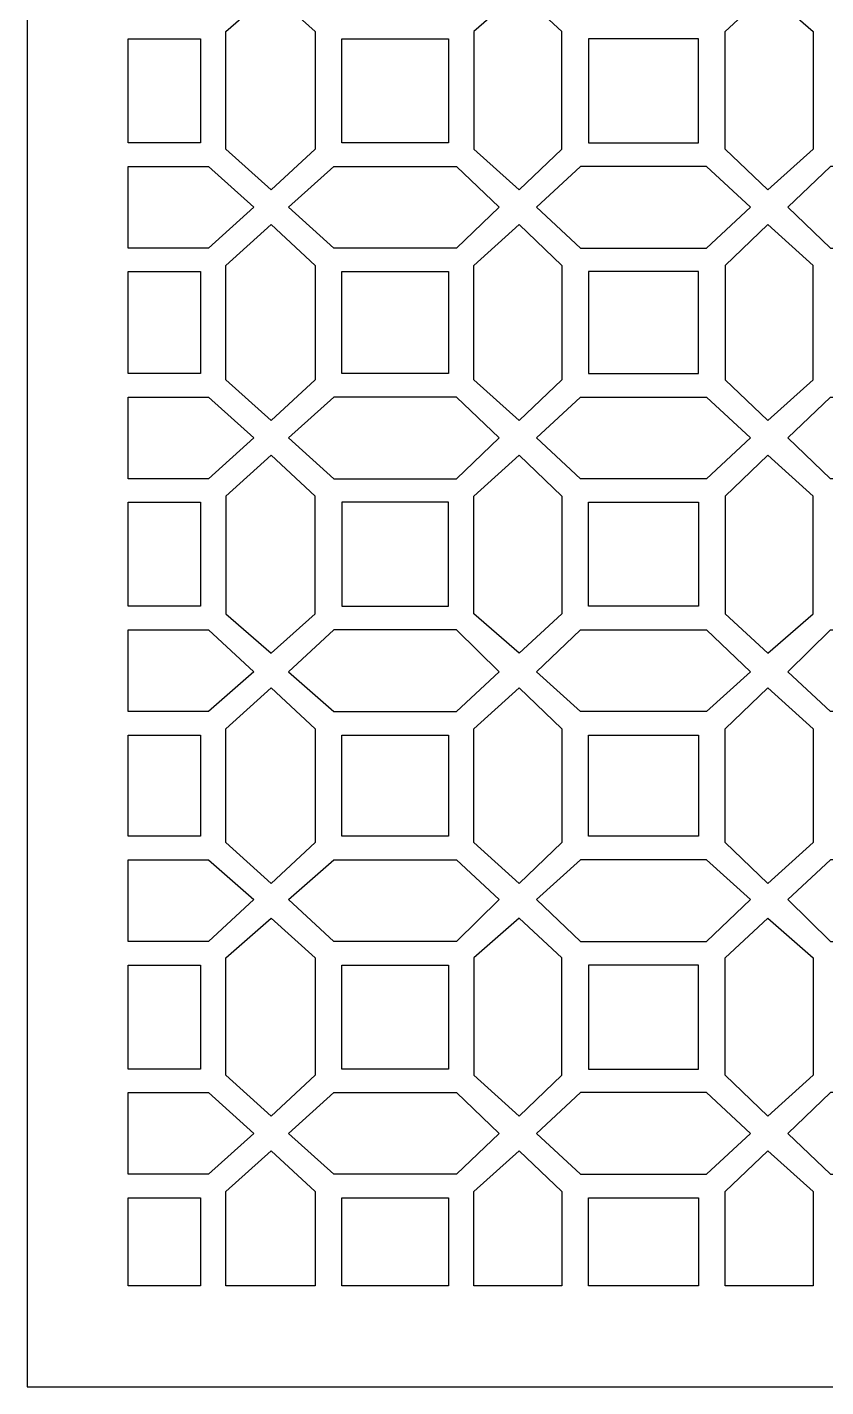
# Model space of a CAD drawing. Header units: centimetres. Extents: x -15.2 to -1.9, y -9.5 to 9.5.
# Drawn here: x -15.181 to -12.348, y -9.5 to -4.678 of the extents above; entities that cross this region are included whole.
import ezdxf

# ---------------------------------------------------------------- set-up
doc = ezdxf.new("R2010")
doc.units = ezdxf.units.CM
doc.header["$MEASUREMENT"] = 0
doc.layers.add('layer 1', color=7, linetype='Continuous')

msp = doc.modelspace()

# ---------------------------------------------------------------- linework, layer by layer
at = {"layer": 'layer 1', "color": 250}
for points, knots in [([(-15.18113, 9.50001), (-15.18113, 9.50001), (-9.08679, 9.50001), (-9.08679, 9.50001), (-9.08679, 9.50001), (-9.08679, 9.50001), (-9.08679, -9.5), (-9.08679, -9.5), (-9.08679, -9.5), (-9.08679, -9.5), (-15.18113, -9.5), (-15.18113, -9.5), (-15.18113, -9.5), (-15.18113, -9.5), (-15.18113, 9.50001), (-15.18113, 9.50001)], [0, 0, 0, 0, 0.2, 0.2, 0.2, 0.2, 0.4, 0.4, 0.4, 0.4, 0.6, 0.6, 0.6, 0.6, 1, 1, 1, 1]), ([(-14.15913, -5.11032), (-14.15913, -5.11032), (-14.15913, -4.69329), (-14.15913, -4.69329), (-14.15913, -4.69329), (-14.15913, -4.69329), (-14.31517, -4.55282), (-14.31517, -4.55282), (-14.31517, -4.55282), (-14.31517, -4.55282), (-14.4759, -4.69329), (-14.4759, -4.69329), (-14.4759, -4.69329), (-14.4759, -4.69329), (-14.4759, -5.11032), (-14.4759, -5.11032), (-14.4759, -5.11032), (-14.4759, -5.11032), (-14.31516, -5.25537), (-14.31516, -5.25537), (-14.31516, -5.25537), (-14.31516, -5.25537), (-14.15913, -5.11032), (-14.15913, -5.11032)], [0, 0, 0, 0, 0.1428571, 0.1428571, 0.1428571, 0.1428571, 0.2857143, 0.2857143, 0.2857143, 0.2857143, 0.4285714, 0.4285714, 0.4285714, 0.4285714, 0.5714286, 0.5714286, 0.5714286, 0.5714286, 0.7142857, 0.7142857, 0.7142857, 0.7142857, 1, 1, 1, 1]), ([(-13.59644, -5.11032), (-13.59644, -5.11032), (-13.59643, -4.69329), (-13.59643, -4.69329), (-13.59643, -4.69329), (-13.59643, -4.69329), (-13.43547, -4.55282), (-13.43547, -4.55282), (-13.43547, -4.55282), (-13.43547, -4.55282), (-13.28414, -4.69329), (-13.28414, -4.69329), (-13.28414, -4.69329), (-13.28414, -4.69329), (-13.28414, -5.11032), (-13.28414, -5.11032), (-13.28414, -5.11032), (-13.28414, -5.11032), (-13.43546, -5.25537), (-13.43546, -5.25537), (-13.43546, -5.25537), (-13.43546, -5.25537), (-13.59644, -5.11032), (-13.59644, -5.11032)], [0, 0, 0, 0, 0.1428571, 0.1428571, 0.1428571, 0.1428571, 0.2857143, 0.2857143, 0.2857143, 0.2857143, 0.4285714, 0.4285714, 0.4285714, 0.4285714, 0.5714286, 0.5714286, 0.5714286, 0.5714286, 0.7142857, 0.7142857, 0.7142857, 0.7142857, 1, 1, 1, 1]), ([(-12.39269, -5.11032), (-12.39269, -5.11032), (-12.39269, -4.69329), (-12.39269, -4.69329), (-12.39269, -4.69329), (-12.39269, -4.69329), (-12.55366, -4.55282), (-12.55366, -4.55282), (-12.55366, -4.55282), (-12.55366, -4.55282), (-12.70498, -4.69329), (-12.70498, -4.69329), (-12.70498, -4.69329), (-12.70498, -4.69329), (-12.70498, -5.11032), (-12.70498, -5.11032), (-12.70498, -5.11032), (-12.70498, -5.11032), (-12.55366, -5.25537), (-12.55366, -5.25537), (-12.55366, -5.25537), (-12.55366, -5.25537), (-12.39269, -5.11032), (-12.39269, -5.11032)], [0, 0, 0, 0, 0.1428571, 0.1428571, 0.1428571, 0.1428571, 0.2857143, 0.2857143, 0.2857143, 0.2857143, 0.4285714, 0.4285714, 0.4285714, 0.4285714, 0.5714286, 0.5714286, 0.5714286, 0.5714286, 0.7142857, 0.7142857, 0.7142857, 0.7142857, 1, 1, 1, 1]), ([(-14.82264, -5.08847), (-14.82264, -5.08847), (-14.75845, -5.08847), (-14.75845, -5.08847), (-14.75845, -5.08847), (-14.75845, -5.08847), (-14.56579, -5.08847), (-14.56579, -5.08847), (-14.56579, -5.08847), (-14.56579, -5.08847), (-14.56579, -4.71971), (-14.56579, -4.71971), (-14.56579, -4.71971), (-14.56579, -4.71971), (-14.75845, -4.71971), (-14.75845, -4.71971), (-14.75845, -4.71971), (-14.75845, -4.71971), (-14.82264, -4.71971), (-14.82264, -4.71971), (-14.82264, -4.71971), (-14.82264, -4.71971), (-14.82264, -5.08847), (-14.82264, -5.08847)], [0, 0, 0, 0, 0.1428571, 0.1428571, 0.1428571, 0.1428571, 0.2857143, 0.2857143, 0.2857143, 0.2857143, 0.4285714, 0.4285714, 0.4285714, 0.4285714, 0.5714286, 0.5714286, 0.5714286, 0.5714286, 0.7142857, 0.7142857, 0.7142857, 0.7142857, 1, 1, 1, 1]), ([(-14.06452, -5.08847), (-14.06452, -5.08847), (-13.68634, -5.08847), (-13.68634, -5.08847), (-13.68634, -5.08847), (-13.68634, -5.08847), (-13.68634, -4.71971), (-13.68634, -4.71971), (-13.68634, -4.71971), (-13.68634, -4.71971), (-14.06452, -4.71971), (-14.06452, -4.71971), (-14.06452, -4.71971), (-14.06452, -4.71971), (-14.06452, -5.08847), (-14.06452, -5.08847)], [0, 0, 0, 0, 0.2, 0.2, 0.2, 0.2, 0.4, 0.4, 0.4, 0.4, 0.6, 0.6, 0.6, 0.6, 1, 1, 1, 1]), ([(-12.99456, -4.71971), (-12.99456, -4.71971), (-12.79935, -4.71972), (-12.79935, -4.71972), (-12.79935, -4.71972), (-12.79935, -4.71972), (-12.79934, -5.08846), (-12.79934, -5.08846), (-12.79934, -5.08846), (-12.79934, -5.08846), (-12.99456, -5.08846), (-12.99456, -5.08846), (-12.99456, -5.08846), (-12.99456, -5.08846), (-13.18978, -5.08846), (-13.18978, -5.08846), (-13.18978, -5.08846), (-13.18978, -5.08846), (-13.18977, -4.71972), (-13.18977, -4.71972), (-13.18977, -4.71972), (-13.18977, -4.71972), (-12.99456, -4.71971), (-12.99456, -4.71971)], [0, 0, 0, 0, 0.1428571, 0.1428571, 0.1428571, 0.1428571, 0.2857143, 0.2857143, 0.2857143, 0.2857143, 0.4285714, 0.4285714, 0.4285714, 0.4285714, 0.5714286, 0.5714286, 0.5714286, 0.5714286, 0.7142857, 0.7142857, 0.7142857, 0.7142857, 1, 1, 1, 1]), ([(-14.82264, -5.46159), (-14.82264, -5.46159), (-14.75845, -5.46159), (-14.75845, -5.46159), (-14.75845, -5.46159), (-14.75845, -5.46159), (-14.53755, -5.4616), (-14.53755, -5.4616), (-14.53755, -5.4616), (-14.53755, -5.4616), (-14.37681, -5.31654), (-14.37681, -5.31654), (-14.37681, -5.31654), (-14.37681, -5.31654), (-14.53755, -5.17193), (-14.53755, -5.17193), (-14.53755, -5.17193), (-14.53755, -5.17193), (-14.75845, -5.17192), (-14.75845, -5.17192), (-14.75845, -5.17192), (-14.75845, -5.17192), (-14.82264, -5.17192), (-14.82264, -5.17192), (-14.82264, -5.17192), (-14.82264, -5.17192), (-14.82264, -5.46159), (-14.82264, -5.46159)], [0, 0, 0, 0, 0.125, 0.125, 0.125, 0.125, 0.25, 0.25, 0.25, 0.25, 0.375, 0.375, 0.375, 0.375, 0.5, 0.5, 0.5, 0.5, 0.625, 0.625, 0.625, 0.625, 0.75, 0.75, 0.75, 0.75, 1, 1, 1, 1]), ([(-14.09277, -5.17193), (-14.09277, -5.17193), (-14.25373, -5.31654), (-14.25373, -5.31654), (-14.25373, -5.31654), (-14.25373, -5.31654), (-14.09277, -5.4616), (-14.09277, -5.4616), (-14.09277, -5.4616), (-14.09277, -5.4616), (-13.65786, -5.4616), (-13.65786, -5.4616), (-13.65786, -5.4616), (-13.65786, -5.4616), (-13.50653, -5.31654), (-13.50653, -5.31654), (-13.50653, -5.31654), (-13.50653, -5.31654), (-13.65786, -5.17193), (-13.65786, -5.17193), (-13.65786, -5.17193), (-13.65786, -5.17193), (-14.09277, -5.17193), (-14.09277, -5.17193)], [0, 0, 0, 0, 0.1428571, 0.1428571, 0.1428571, 0.1428571, 0.2857143, 0.2857143, 0.2857143, 0.2857143, 0.4285714, 0.4285714, 0.4285714, 0.4285714, 0.5714286, 0.5714286, 0.5714286, 0.5714286, 0.7142857, 0.7142857, 0.7142857, 0.7142857, 1, 1, 1, 1]), ([(-12.99456, -5.17192), (-12.99456, -5.17192), (-12.77111, -5.17192), (-12.77111, -5.17192), (-12.77111, -5.17192), (-12.77111, -5.17192), (-12.61509, -5.31654), (-12.61509, -5.31654), (-12.61509, -5.31654), (-12.61509, -5.31654), (-12.7711, -5.4616), (-12.7711, -5.4616), (-12.7711, -5.4616), (-12.7711, -5.4616), (-12.99456, -5.4616), (-12.99456, -5.4616), (-12.99456, -5.4616), (-12.99456, -5.4616), (-13.21802, -5.4616), (-13.21802, -5.4616), (-13.21802, -5.4616), (-13.21802, -5.4616), (-13.37404, -5.31654), (-13.37404, -5.31654), (-13.37404, -5.31654), (-13.37404, -5.31654), (-13.21802, -5.17192), (-13.21802, -5.17192), (-13.21802, -5.17192), (-13.21802, -5.17192), (-12.99456, -5.17192), (-12.99456, -5.17192)], [0, 0, 0, 0, 0.1111111, 0.1111111, 0.1111111, 0.1111111, 0.2222222, 0.2222222, 0.2222222, 0.2222222, 0.3333333, 0.3333333, 0.3333333, 0.3333333, 0.4444444, 0.4444444, 0.4444444, 0.4444444, 0.5555556, 0.5555556, 0.5555556, 0.5555556, 0.6666667, 0.6666667, 0.6666667, 0.6666667, 0.7777778, 0.7777778, 0.7777778, 0.7777778, 1, 1, 1, 1]), ([(-11.89636, -5.17193), (-11.89636, -5.17193), (-11.73539, -5.31654), (-11.73539, -5.31654), (-11.73539, -5.31654), (-11.73539, -5.31654), (-11.89635, -5.4616), (-11.89635, -5.4616), (-11.89635, -5.4616), (-11.89635, -5.4616), (-12.33126, -5.4616), (-12.33126, -5.4616), (-12.33126, -5.4616), (-12.33126, -5.4616), (-12.48259, -5.31654), (-12.48259, -5.31654), (-12.48259, -5.31654), (-12.48259, -5.31654), (-12.33126, -5.17193), (-12.33126, -5.17193), (-12.33126, -5.17193), (-12.33126, -5.17193), (-11.89636, -5.17193), (-11.89636, -5.17193)], [0, 0, 0, 0, 0.1428571, 0.1428571, 0.1428571, 0.1428571, 0.2857143, 0.2857143, 0.2857143, 0.2857143, 0.4285714, 0.4285714, 0.4285714, 0.4285714, 0.5714286, 0.5714286, 0.5714286, 0.5714286, 0.7142857, 0.7142857, 0.7142857, 0.7142857, 1, 1, 1, 1]), ([(-14.15913, -5.72564), (-14.15913, -5.72564), (-14.15913, -5.52298), (-14.15913, -5.52298), (-14.15913, -5.52298), (-14.15913, -5.52298), (-14.31515, -5.37814), (-14.31515, -5.37814), (-14.31515, -5.37814), (-14.31515, -5.37814), (-14.4759, -5.52298), (-14.4759, -5.52298), (-14.4759, -5.52298), (-14.4759, -5.52298), (-14.4759, -5.72564), (-14.4759, -5.72564), (-14.4759, -5.72564), (-14.4759, -5.72564), (-14.4759, -5.9283), (-14.4759, -5.9283), (-14.4759, -5.9283), (-14.4759, -5.9283), (-14.31515, -6.07314), (-14.31515, -6.07314), (-14.31515, -6.07314), (-14.31515, -6.07314), (-14.15913, -5.9283), (-14.15913, -5.9283), (-14.15913, -5.9283), (-14.15913, -5.9283), (-14.15913, -5.72564), (-14.15913, -5.72564)], [0, 0, 0, 0, 0.1111111, 0.1111111, 0.1111111, 0.1111111, 0.2222222, 0.2222222, 0.2222222, 0.2222222, 0.3333333, 0.3333333, 0.3333333, 0.3333333, 0.4444444, 0.4444444, 0.4444444, 0.4444444, 0.5555556, 0.5555556, 0.5555556, 0.5555556, 0.6666667, 0.6666667, 0.6666667, 0.6666667, 0.7777778, 0.7777778, 0.7777778, 0.7777778, 1, 1, 1, 1]), ([(-13.28414, -5.72564), (-13.28414, -5.72564), (-13.28414, -5.52298), (-13.28414, -5.52298), (-13.28414, -5.52298), (-13.28414, -5.52298), (-13.43547, -5.37814), (-13.43547, -5.37814), (-13.43547, -5.37814), (-13.43547, -5.37814), (-13.59643, -5.52298), (-13.59643, -5.52298), (-13.59643, -5.52298), (-13.59643, -5.52298), (-13.59643, -5.72564), (-13.59643, -5.72564), (-13.59643, -5.72564), (-13.59643, -5.72564), (-13.59643, -5.9283), (-13.59643, -5.9283), (-13.59643, -5.9283), (-13.59643, -5.9283), (-13.43547, -6.07314), (-13.43547, -6.07314), (-13.43547, -6.07314), (-13.43547, -6.07314), (-13.28414, -5.9283), (-13.28414, -5.9283), (-13.28414, -5.9283), (-13.28414, -5.9283), (-13.28414, -5.72564), (-13.28414, -5.72564)], [0, 0, 0, 0, 0.1111111, 0.1111111, 0.1111111, 0.1111111, 0.2222222, 0.2222222, 0.2222222, 0.2222222, 0.3333333, 0.3333333, 0.3333333, 0.3333333, 0.4444444, 0.4444444, 0.4444444, 0.4444444, 0.5555556, 0.5555556, 0.5555556, 0.5555556, 0.6666667, 0.6666667, 0.6666667, 0.6666667, 0.7777778, 0.7777778, 0.7777778, 0.7777778, 1, 1, 1, 1]), ([(-12.70498, -5.72564), (-12.70498, -5.72564), (-12.70498, -5.52298), (-12.70498, -5.52298), (-12.70498, -5.52298), (-12.70498, -5.52298), (-12.55366, -5.37814), (-12.55366, -5.37814), (-12.55366, -5.37814), (-12.55366, -5.37814), (-12.39269, -5.52298), (-12.39269, -5.52298), (-12.39269, -5.52298), (-12.39269, -5.52298), (-12.39269, -5.72564), (-12.39269, -5.72564), (-12.39269, -5.72564), (-12.39269, -5.72564), (-12.39269, -5.9283), (-12.39269, -5.9283), (-12.39269, -5.9283), (-12.39269, -5.9283), (-12.55366, -6.07314), (-12.55366, -6.07314), (-12.55366, -6.07314), (-12.55366, -6.07314), (-12.70498, -5.9283), (-12.70498, -5.9283), (-12.70498, -5.9283), (-12.70498, -5.9283), (-12.70498, -5.72564), (-12.70498, -5.72564)], [0, 0, 0, 0, 0.1111111, 0.1111111, 0.1111111, 0.1111111, 0.2222222, 0.2222222, 0.2222222, 0.2222222, 0.3333333, 0.3333333, 0.3333333, 0.3333333, 0.4444444, 0.4444444, 0.4444444, 0.4444444, 0.5555556, 0.5555556, 0.5555556, 0.5555556, 0.6666667, 0.6666667, 0.6666667, 0.6666667, 0.7777778, 0.7777778, 0.7777778, 0.7777778, 1, 1, 1, 1]), ([(-14.82264, -5.90644), (-14.82264, -5.90644), (-14.75845, -5.90644), (-14.75845, -5.90644), (-14.75845, -5.90644), (-14.75845, -5.90644), (-14.56579, -5.90644), (-14.56579, -5.90644), (-14.56579, -5.90644), (-14.56579, -5.90644), (-14.56579, -5.72564), (-14.56579, -5.72564), (-14.56579, -5.72564), (-14.56579, -5.72564), (-14.56579, -5.54483), (-14.56579, -5.54483), (-14.56579, -5.54483), (-14.56579, -5.54483), (-14.75845, -5.54483), (-14.75845, -5.54483), (-14.75845, -5.54483), (-14.75845, -5.54483), (-14.82264, -5.54483), (-14.82264, -5.54483), (-14.82264, -5.54483), (-14.82264, -5.54483), (-14.82264, -5.90644), (-14.82264, -5.90644)], [0, 0, 0, 0, 0.125, 0.125, 0.125, 0.125, 0.25, 0.25, 0.25, 0.25, 0.375, 0.375, 0.375, 0.375, 0.5, 0.5, 0.5, 0.5, 0.625, 0.625, 0.625, 0.625, 0.75, 0.75, 0.75, 0.75, 1, 1, 1, 1]), ([(-13.68634, -5.72564), (-13.68634, -5.72564), (-13.68634, -5.54483), (-13.68634, -5.54483), (-13.68634, -5.54483), (-13.68634, -5.54483), (-14.06452, -5.54483), (-14.06452, -5.54483), (-14.06452, -5.54483), (-14.06452, -5.54483), (-14.06452, -5.72564), (-14.06452, -5.72564), (-14.06452, -5.72564), (-14.06452, -5.72564), (-14.06452, -5.90644), (-14.06452, -5.90644), (-14.06452, -5.90644), (-14.06452, -5.90644), (-13.68634, -5.90644), (-13.68634, -5.90644), (-13.68634, -5.90644), (-13.68634, -5.90644), (-13.68634, -5.72564), (-13.68634, -5.72564)], [0, 0, 0, 0, 0.1428571, 0.1428571, 0.1428571, 0.1428571, 0.2857143, 0.2857143, 0.2857143, 0.2857143, 0.4285714, 0.4285714, 0.4285714, 0.4285714, 0.5714286, 0.5714286, 0.5714286, 0.5714286, 0.7142857, 0.7142857, 0.7142857, 0.7142857, 1, 1, 1, 1]), ([(-12.99456, -5.54483), (-12.99456, -5.54483), (-12.79935, -5.54483), (-12.79935, -5.54483), (-12.79935, -5.54483), (-12.79935, -5.54483), (-12.79935, -5.72564), (-12.79935, -5.72564), (-12.79935, -5.72564), (-12.79935, -5.72564), (-12.79935, -5.90644), (-12.79935, -5.90644), (-12.79935, -5.90644), (-12.79935, -5.90644), (-12.99456, -5.90644), (-12.99456, -5.90644), (-12.99456, -5.90644), (-12.99456, -5.90644), (-13.18977, -5.90644), (-13.18977, -5.90644), (-13.18977, -5.90644), (-13.18977, -5.90644), (-13.18977, -5.72564), (-13.18977, -5.72564), (-13.18977, -5.72564), (-13.18977, -5.72564), (-13.18977, -5.54483), (-13.18977, -5.54483), (-13.18977, -5.54483), (-13.18977, -5.54483), (-12.99456, -5.54483), (-12.99456, -5.54483)], [0, 0, 0, 0, 0.1111111, 0.1111111, 0.1111111, 0.1111111, 0.2222222, 0.2222222, 0.2222222, 0.2222222, 0.3333333, 0.3333333, 0.3333333, 0.3333333, 0.4444444, 0.4444444, 0.4444444, 0.4444444, 0.5555556, 0.5555556, 0.5555556, 0.5555556, 0.6666667, 0.6666667, 0.6666667, 0.6666667, 0.7777778, 0.7777778, 0.7777778, 0.7777778, 1, 1, 1, 1]), ([(-14.82264, -6.27935), (-14.82264, -6.27935), (-14.75845, -6.27936), (-14.75845, -6.27936), (-14.75845, -6.27936), (-14.75845, -6.27936), (-14.53755, -6.27935), (-14.53755, -6.27935), (-14.53755, -6.27935), (-14.53755, -6.27935), (-14.37681, -6.13474), (-14.37681, -6.13474), (-14.37681, -6.13474), (-14.37681, -6.13474), (-14.53755, -5.98968), (-14.53755, -5.98968), (-14.53755, -5.98968), (-14.53755, -5.98968), (-14.75845, -5.98968), (-14.75845, -5.98968), (-14.75845, -5.98968), (-14.75845, -5.98968), (-14.82264, -5.98968), (-14.82264, -5.98968), (-14.82264, -5.98968), (-14.82264, -5.98968), (-14.82264, -6.27935), (-14.82264, -6.27935)], [0, 0, 0, 0, 0.125, 0.125, 0.125, 0.125, 0.25, 0.25, 0.25, 0.25, 0.375, 0.375, 0.375, 0.375, 0.5, 0.5, 0.5, 0.5, 0.625, 0.625, 0.625, 0.625, 0.75, 0.75, 0.75, 0.75, 1, 1, 1, 1]), ([(-14.09277, -6.27935), (-14.09277, -6.27935), (-14.25373, -6.13474), (-14.25373, -6.13474), (-14.25373, -6.13474), (-14.25373, -6.13474), (-14.09277, -5.98967), (-14.09277, -5.98967), (-14.09277, -5.98967), (-14.09277, -5.98967), (-13.65786, -5.98968), (-13.65786, -5.98968), (-13.65786, -5.98968), (-13.65786, -5.98968), (-13.50653, -6.13474), (-13.50653, -6.13474), (-13.50653, -6.13474), (-13.50653, -6.13474), (-13.65786, -6.27935), (-13.65786, -6.27935), (-13.65786, -6.27935), (-13.65786, -6.27935), (-14.09277, -6.27935), (-14.09277, -6.27935)], [0, 0, 0, 0, 0.1428571, 0.1428571, 0.1428571, 0.1428571, 0.2857143, 0.2857143, 0.2857143, 0.2857143, 0.4285714, 0.4285714, 0.4285714, 0.4285714, 0.5714286, 0.5714286, 0.5714286, 0.5714286, 0.7142857, 0.7142857, 0.7142857, 0.7142857, 1, 1, 1, 1]), ([(-12.99456, -6.27936), (-12.99456, -6.27936), (-12.77111, -6.27936), (-12.77111, -6.27936), (-12.77111, -6.27936), (-12.77111, -6.27936), (-12.61509, -6.13474), (-12.61509, -6.13474), (-12.61509, -6.13474), (-12.61509, -6.13474), (-12.7711, -5.98967), (-12.7711, -5.98967), (-12.7711, -5.98967), (-12.7711, -5.98967), (-12.99456, -5.98968), (-12.99456, -5.98968), (-12.99456, -5.98968), (-12.99456, -5.98968), (-13.21802, -5.98967), (-13.21802, -5.98967), (-13.21802, -5.98967), (-13.21802, -5.98967), (-13.37404, -6.13474), (-13.37404, -6.13474), (-13.37404, -6.13474), (-13.37404, -6.13474), (-13.21802, -6.27936), (-13.21802, -6.27936), (-13.21802, -6.27936), (-13.21802, -6.27936), (-12.99456, -6.27936), (-12.99456, -6.27936)], [0, 0, 0, 0, 0.1111111, 0.1111111, 0.1111111, 0.1111111, 0.2222222, 0.2222222, 0.2222222, 0.2222222, 0.3333333, 0.3333333, 0.3333333, 0.3333333, 0.4444444, 0.4444444, 0.4444444, 0.4444444, 0.5555556, 0.5555556, 0.5555556, 0.5555556, 0.6666667, 0.6666667, 0.6666667, 0.6666667, 0.7777778, 0.7777778, 0.7777778, 0.7777778, 1, 1, 1, 1]), ([(-11.89636, -6.27935), (-11.89636, -6.27935), (-11.73539, -6.13474), (-11.73539, -6.13474), (-11.73539, -6.13474), (-11.73539, -6.13474), (-11.89635, -5.98967), (-11.89635, -5.98967), (-11.89635, -5.98967), (-11.89635, -5.98967), (-12.33126, -5.98968), (-12.33126, -5.98968), (-12.33126, -5.98968), (-12.33126, -5.98968), (-12.48259, -6.13474), (-12.48259, -6.13474), (-12.48259, -6.13474), (-12.48259, -6.13474), (-12.33126, -6.27935), (-12.33126, -6.27935), (-12.33126, -6.27935), (-12.33126, -6.27935), (-11.89636, -6.27935), (-11.89636, -6.27935)], [0, 0, 0, 0, 0.1428571, 0.1428571, 0.1428571, 0.1428571, 0.2857143, 0.2857143, 0.2857143, 0.2857143, 0.4285714, 0.4285714, 0.4285714, 0.4285714, 0.5714286, 0.5714286, 0.5714286, 0.5714286, 0.7142857, 0.7142857, 0.7142857, 0.7142857, 1, 1, 1, 1]), ([(-14.15913, -6.34096), (-14.15913, -6.34096), (-14.15913, -6.75798), (-14.15913, -6.75798), (-14.15913, -6.75798), (-14.15913, -6.75798), (-14.31517, -6.89846), (-14.31517, -6.89846), (-14.31517, -6.89846), (-14.31517, -6.89846), (-14.4759, -6.75798), (-14.4759, -6.75798), (-14.4759, -6.75798), (-14.4759, -6.75798), (-14.4759, -6.34096), (-14.4759, -6.34096), (-14.4759, -6.34096), (-14.4759, -6.34096), (-14.31516, -6.1959), (-14.31516, -6.1959), (-14.31516, -6.1959), (-14.31516, -6.1959), (-14.15913, -6.34096), (-14.15913, -6.34096)], [0, 0, 0, 0, 0.1428571, 0.1428571, 0.1428571, 0.1428571, 0.2857143, 0.2857143, 0.2857143, 0.2857143, 0.4285714, 0.4285714, 0.4285714, 0.4285714, 0.5714286, 0.5714286, 0.5714286, 0.5714286, 0.7142857, 0.7142857, 0.7142857, 0.7142857, 1, 1, 1, 1]), ([(-13.59644, -6.34096), (-13.59644, -6.34096), (-13.59643, -6.75798), (-13.59643, -6.75798), (-13.59643, -6.75798), (-13.59643, -6.75798), (-13.43547, -6.89846), (-13.43547, -6.89846), (-13.43547, -6.89846), (-13.43547, -6.89846), (-13.28414, -6.75799), (-13.28414, -6.75799), (-13.28414, -6.75799), (-13.28414, -6.75799), (-13.28414, -6.34096), (-13.28414, -6.34096), (-13.28414, -6.34096), (-13.28414, -6.34096), (-13.43546, -6.19591), (-13.43546, -6.19591), (-13.43546, -6.19591), (-13.43546, -6.19591), (-13.59644, -6.34096), (-13.59644, -6.34096)], [0, 0, 0, 0, 0.1428571, 0.1428571, 0.1428571, 0.1428571, 0.2857143, 0.2857143, 0.2857143, 0.2857143, 0.4285714, 0.4285714, 0.4285714, 0.4285714, 0.5714286, 0.5714286, 0.5714286, 0.5714286, 0.7142857, 0.7142857, 0.7142857, 0.7142857, 1, 1, 1, 1]), ([(-12.39269, -6.34096), (-12.39269, -6.34096), (-12.39269, -6.75798), (-12.39269, -6.75798), (-12.39269, -6.75798), (-12.39269, -6.75798), (-12.55366, -6.89846), (-12.55366, -6.89846), (-12.55366, -6.89846), (-12.55366, -6.89846), (-12.70498, -6.75799), (-12.70498, -6.75799), (-12.70498, -6.75799), (-12.70498, -6.75799), (-12.70498, -6.34096), (-12.70498, -6.34096), (-12.70498, -6.34096), (-12.70498, -6.34096), (-12.55366, -6.19591), (-12.55366, -6.19591), (-12.55366, -6.19591), (-12.55366, -6.19591), (-12.39269, -6.34096), (-12.39269, -6.34096)], [0, 0, 0, 0, 0.1428571, 0.1428571, 0.1428571, 0.1428571, 0.2857143, 0.2857143, 0.2857143, 0.2857143, 0.4285714, 0.4285714, 0.4285714, 0.4285714, 0.5714286, 0.5714286, 0.5714286, 0.5714286, 0.7142857, 0.7142857, 0.7142857, 0.7142857, 1, 1, 1, 1]), ([(-14.82264, -6.73156), (-14.82264, -6.73156), (-14.75845, -6.73156), (-14.75845, -6.73156), (-14.75845, -6.73156), (-14.75845, -6.73156), (-14.56579, -6.73156), (-14.56579, -6.73156), (-14.56579, -6.73156), (-14.56579, -6.73156), (-14.56579, -6.36281), (-14.56579, -6.36281), (-14.56579, -6.36281), (-14.56579, -6.36281), (-14.75845, -6.36281), (-14.75845, -6.36281), (-14.75845, -6.36281), (-14.75845, -6.36281), (-14.82264, -6.36281), (-14.82264, -6.36281), (-14.82264, -6.36281), (-14.82264, -6.36281), (-14.82264, -6.73156), (-14.82264, -6.73156)], [0, 0, 0, 0, 0.1428571, 0.1428571, 0.1428571, 0.1428571, 0.2857143, 0.2857143, 0.2857143, 0.2857143, 0.4285714, 0.4285714, 0.4285714, 0.4285714, 0.5714286, 0.5714286, 0.5714286, 0.5714286, 0.7142857, 0.7142857, 0.7142857, 0.7142857, 1, 1, 1, 1]), ([(-14.06452, -6.36281), (-14.06452, -6.36281), (-13.68634, -6.36281), (-13.68634, -6.36281), (-13.68634, -6.36281), (-13.68634, -6.36281), (-13.68634, -6.73156), (-13.68634, -6.73156), (-13.68634, -6.73156), (-13.68634, -6.73156), (-14.06452, -6.73156), (-14.06452, -6.73156), (-14.06452, -6.73156), (-14.06452, -6.73156), (-14.06452, -6.36281), (-14.06452, -6.36281)], [0, 0, 0, 0, 0.2, 0.2, 0.2, 0.2, 0.4, 0.4, 0.4, 0.4, 0.6, 0.6, 0.6, 0.6, 1, 1, 1, 1]), ([(-12.99456, -6.73156), (-12.99456, -6.73156), (-12.79935, -6.73155), (-12.79935, -6.73155), (-12.79935, -6.73155), (-12.79935, -6.73155), (-12.79934, -6.36281), (-12.79934, -6.36281), (-12.79934, -6.36281), (-12.79934, -6.36281), (-12.99456, -6.36281), (-12.99456, -6.36281), (-12.99456, -6.36281), (-12.99456, -6.36281), (-13.18978, -6.36281), (-13.18978, -6.36281), (-13.18978, -6.36281), (-13.18978, -6.36281), (-13.18977, -6.73155), (-13.18977, -6.73155), (-13.18977, -6.73155), (-13.18977, -6.73155), (-12.99456, -6.73156), (-12.99456, -6.73156)], [0, 0, 0, 0, 0.1428571, 0.1428571, 0.1428571, 0.1428571, 0.2857143, 0.2857143, 0.2857143, 0.2857143, 0.4285714, 0.4285714, 0.4285714, 0.4285714, 0.5714286, 0.5714286, 0.5714286, 0.5714286, 0.7142857, 0.7142857, 0.7142857, 0.7142857, 1, 1, 1, 1]), ([(-14.82264, -7.1049), (-14.82264, -7.1049), (-14.75845, -7.10489), (-14.75845, -7.10489), (-14.75845, -7.10489), (-14.75845, -7.10489), (-14.53755, -7.1049), (-14.53755, -7.1049), (-14.53755, -7.1049), (-14.53755, -7.1049), (-14.37681, -6.96443), (-14.37681, -6.96443), (-14.37681, -6.96443), (-14.37681, -6.96443), (-14.53755, -6.81501), (-14.53755, -6.81501), (-14.53755, -6.81501), (-14.53755, -6.81501), (-14.75845, -6.81501), (-14.75845, -6.81501), (-14.75845, -6.81501), (-14.75845, -6.81501), (-14.82264, -6.81501), (-14.82264, -6.81501), (-14.82264, -6.81501), (-14.82264, -6.81501), (-14.82264, -7.1049), (-14.82264, -7.1049)], [0, 0, 0, 0, 0.125, 0.125, 0.125, 0.125, 0.25, 0.25, 0.25, 0.25, 0.375, 0.375, 0.375, 0.375, 0.5, 0.5, 0.5, 0.5, 0.625, 0.625, 0.625, 0.625, 0.75, 0.75, 0.75, 0.75, 1, 1, 1, 1]), ([(-14.09277, -7.10491), (-14.09277, -7.10491), (-14.25373, -6.96443), (-14.25373, -6.96443), (-14.25373, -6.96443), (-14.25373, -6.96443), (-14.09277, -6.81501), (-14.09277, -6.81501), (-14.09277, -6.81501), (-14.09277, -6.81501), (-13.65786, -6.81501), (-13.65786, -6.81501), (-13.65786, -6.81501), (-13.65786, -6.81501), (-13.50653, -6.96443), (-13.50653, -6.96443), (-13.50653, -6.96443), (-13.50653, -6.96443), (-13.65786, -7.10489), (-13.65786, -7.10489), (-13.65786, -7.10489), (-13.65786, -7.10489), (-14.09277, -7.10491), (-14.09277, -7.10491)], [0, 0, 0, 0, 0.1428571, 0.1428571, 0.1428571, 0.1428571, 0.2857143, 0.2857143, 0.2857143, 0.2857143, 0.4285714, 0.4285714, 0.4285714, 0.4285714, 0.5714286, 0.5714286, 0.5714286, 0.5714286, 0.7142857, 0.7142857, 0.7142857, 0.7142857, 1, 1, 1, 1]), ([(-12.99456, -7.1049), (-12.99456, -7.1049), (-12.7711, -7.10489), (-12.7711, -7.10489), (-12.7711, -7.10489), (-12.7711, -7.10489), (-12.61509, -6.96443), (-12.61509, -6.96443), (-12.61509, -6.96443), (-12.61509, -6.96443), (-12.7711, -6.81501), (-12.7711, -6.81501), (-12.7711, -6.81501), (-12.7711, -6.81501), (-12.99456, -6.81501), (-12.99456, -6.81501), (-12.99456, -6.81501), (-12.99456, -6.81501), (-13.21802, -6.81501), (-13.21802, -6.81501), (-13.21802, -6.81501), (-13.21802, -6.81501), (-13.37404, -6.96443), (-13.37404, -6.96443), (-13.37404, -6.96443), (-13.37404, -6.96443), (-13.21802, -7.10489), (-13.21802, -7.10489), (-13.21802, -7.10489), (-13.21802, -7.10489), (-12.99456, -7.1049), (-12.99456, -7.1049)], [0, 0, 0, 0, 0.1111111, 0.1111111, 0.1111111, 0.1111111, 0.2222222, 0.2222222, 0.2222222, 0.2222222, 0.3333333, 0.3333333, 0.3333333, 0.3333333, 0.4444444, 0.4444444, 0.4444444, 0.4444444, 0.5555556, 0.5555556, 0.5555556, 0.5555556, 0.6666667, 0.6666667, 0.6666667, 0.6666667, 0.7777778, 0.7777778, 0.7777778, 0.7777778, 1, 1, 1, 1]), ([(-11.89636, -7.10491), (-11.89636, -7.10491), (-11.73539, -6.96443), (-11.73539, -6.96443), (-11.73539, -6.96443), (-11.73539, -6.96443), (-11.89635, -6.81501), (-11.89635, -6.81501), (-11.89635, -6.81501), (-11.89635, -6.81501), (-12.33126, -6.81501), (-12.33126, -6.81501), (-12.33126, -6.81501), (-12.33126, -6.81501), (-12.48259, -6.96443), (-12.48259, -6.96443), (-12.48259, -6.96443), (-12.48259, -6.96443), (-12.33126, -7.10489), (-12.33126, -7.10489), (-12.33126, -7.10489), (-12.33126, -7.10489), (-11.89636, -7.10491), (-11.89636, -7.10491)], [0, 0, 0, 0, 0.1428571, 0.1428571, 0.1428571, 0.1428571, 0.2857143, 0.2857143, 0.2857143, 0.2857143, 0.4285714, 0.4285714, 0.4285714, 0.4285714, 0.5714286, 0.5714286, 0.5714286, 0.5714286, 0.7142857, 0.7142857, 0.7142857, 0.7142857, 1, 1, 1, 1]), ([(-14.15913, -7.36801), (-14.15913, -7.36801), (-14.15913, -7.16628), (-14.15913, -7.16628), (-14.15913, -7.16628), (-14.15913, -7.16628), (-14.31516, -7.02145), (-14.31516, -7.02145), (-14.31516, -7.02145), (-14.31516, -7.02145), (-14.4759, -7.16629), (-14.4759, -7.16629), (-14.4759, -7.16629), (-14.4759, -7.16629), (-14.4759, -7.36801), (-14.4759, -7.36801), (-14.4759, -7.36801), (-14.4759, -7.36801), (-14.4759, -7.56973), (-14.4759, -7.56973), (-14.4759, -7.56973), (-14.4759, -7.56973), (-14.31516, -7.71457), (-14.31516, -7.71457), (-14.31516, -7.71457), (-14.31516, -7.71457), (-14.15913, -7.56974), (-14.15913, -7.56974), (-14.15913, -7.56974), (-14.15913, -7.56974), (-14.15913, -7.36801), (-14.15913, -7.36801)], [0, 0, 0, 0, 0.1111111, 0.1111111, 0.1111111, 0.1111111, 0.2222222, 0.2222222, 0.2222222, 0.2222222, 0.3333333, 0.3333333, 0.3333333, 0.3333333, 0.4444444, 0.4444444, 0.4444444, 0.4444444, 0.5555556, 0.5555556, 0.5555556, 0.5555556, 0.6666667, 0.6666667, 0.6666667, 0.6666667, 0.7777778, 0.7777778, 0.7777778, 0.7777778, 1, 1, 1, 1]), ([(-13.28414, -7.36801), (-13.28414, -7.36801), (-13.28414, -7.16628), (-13.28414, -7.16628), (-13.28414, -7.16628), (-13.28414, -7.16628), (-13.43547, -7.02145), (-13.43547, -7.02145), (-13.43547, -7.02145), (-13.43547, -7.02145), (-13.59643, -7.16628), (-13.59643, -7.16628), (-13.59643, -7.16628), (-13.59643, -7.16628), (-13.59643, -7.36801), (-13.59643, -7.36801), (-13.59643, -7.36801), (-13.59643, -7.36801), (-13.59643, -7.56974), (-13.59643, -7.56974), (-13.59643, -7.56974), (-13.59643, -7.56974), (-13.43547, -7.71457), (-13.43547, -7.71457), (-13.43547, -7.71457), (-13.43547, -7.71457), (-13.28414, -7.56974), (-13.28414, -7.56974), (-13.28414, -7.56974), (-13.28414, -7.56974), (-13.28414, -7.36801), (-13.28414, -7.36801)], [0, 0, 0, 0, 0.1111111, 0.1111111, 0.1111111, 0.1111111, 0.2222222, 0.2222222, 0.2222222, 0.2222222, 0.3333333, 0.3333333, 0.3333333, 0.3333333, 0.4444444, 0.4444444, 0.4444444, 0.4444444, 0.5555556, 0.5555556, 0.5555556, 0.5555556, 0.6666667, 0.6666667, 0.6666667, 0.6666667, 0.7777778, 0.7777778, 0.7777778, 0.7777778, 1, 1, 1, 1]), ([(-12.39269, -7.36801), (-12.39269, -7.36801), (-12.39269, -7.16628), (-12.39269, -7.16628), (-12.39269, -7.16628), (-12.39269, -7.16628), (-12.55365, -7.02145), (-12.55365, -7.02145), (-12.55365, -7.02145), (-12.55365, -7.02145), (-12.70498, -7.16628), (-12.70498, -7.16628), (-12.70498, -7.16628), (-12.70498, -7.16628), (-12.70498, -7.36801), (-12.70498, -7.36801), (-12.70498, -7.36801), (-12.70498, -7.36801), (-12.70498, -7.56974), (-12.70498, -7.56974), (-12.70498, -7.56974), (-12.70498, -7.56974), (-12.55365, -7.71457), (-12.55365, -7.71457), (-12.55365, -7.71457), (-12.55365, -7.71457), (-12.39269, -7.56974), (-12.39269, -7.56974), (-12.39269, -7.56974), (-12.39269, -7.56974), (-12.39269, -7.36801), (-12.39269, -7.36801)], [0, 0, 0, 0, 0.1111111, 0.1111111, 0.1111111, 0.1111111, 0.2222222, 0.2222222, 0.2222222, 0.2222222, 0.3333333, 0.3333333, 0.3333333, 0.3333333, 0.4444444, 0.4444444, 0.4444444, 0.4444444, 0.5555556, 0.5555556, 0.5555556, 0.5555556, 0.6666667, 0.6666667, 0.6666667, 0.6666667, 0.7777778, 0.7777778, 0.7777778, 0.7777778, 1, 1, 1, 1]), ([(-14.82264, -7.54767), (-14.82264, -7.54767), (-14.75845, -7.54767), (-14.75845, -7.54767), (-14.75845, -7.54767), (-14.75845, -7.54767), (-14.56579, -7.54767), (-14.56579, -7.54767), (-14.56579, -7.54767), (-14.56579, -7.54767), (-14.56579, -7.36801), (-14.56579, -7.36801), (-14.56579, -7.36801), (-14.56579, -7.36801), (-14.56579, -7.18835), (-14.56579, -7.18835), (-14.56579, -7.18835), (-14.56579, -7.18835), (-14.75845, -7.18835), (-14.75845, -7.18835), (-14.75845, -7.18835), (-14.75845, -7.18835), (-14.82264, -7.18835), (-14.82264, -7.18835), (-14.82264, -7.18835), (-14.82264, -7.18835), (-14.82264, -7.54767), (-14.82264, -7.54767)], [0, 0, 0, 0, 0.125, 0.125, 0.125, 0.125, 0.25, 0.25, 0.25, 0.25, 0.375, 0.375, 0.375, 0.375, 0.5, 0.5, 0.5, 0.5, 0.625, 0.625, 0.625, 0.625, 0.75, 0.75, 0.75, 0.75, 1, 1, 1, 1]), ([(-13.68633, -7.36801), (-13.68633, -7.36801), (-13.68634, -7.18835), (-13.68634, -7.18835), (-13.68634, -7.18835), (-13.68634, -7.18835), (-14.06452, -7.18835), (-14.06452, -7.18835), (-14.06452, -7.18835), (-14.06452, -7.18835), (-14.06452, -7.36801), (-14.06452, -7.36801), (-14.06452, -7.36801), (-14.06452, -7.36801), (-14.06452, -7.54767), (-14.06452, -7.54767), (-14.06452, -7.54767), (-14.06452, -7.54767), (-13.68634, -7.54767), (-13.68634, -7.54767), (-13.68634, -7.54767), (-13.68634, -7.54767), (-13.68633, -7.36801), (-13.68633, -7.36801)], [0, 0, 0, 0, 0.1428571, 0.1428571, 0.1428571, 0.1428571, 0.2857143, 0.2857143, 0.2857143, 0.2857143, 0.4285714, 0.4285714, 0.4285714, 0.4285714, 0.5714286, 0.5714286, 0.5714286, 0.5714286, 0.7142857, 0.7142857, 0.7142857, 0.7142857, 1, 1, 1, 1]), ([(-12.79935, -7.36801), (-12.79935, -7.36801), (-12.79935, -7.18835), (-12.79935, -7.18835), (-12.79935, -7.18835), (-12.79935, -7.18835), (-12.99456, -7.18835), (-12.99456, -7.18835), (-12.99456, -7.18835), (-12.99456, -7.18835), (-13.18977, -7.18835), (-13.18977, -7.18835), (-13.18977, -7.18835), (-13.18977, -7.18835), (-13.18977, -7.36801), (-13.18977, -7.36801), (-13.18977, -7.36801), (-13.18977, -7.36801), (-13.18977, -7.54767), (-13.18977, -7.54767), (-13.18977, -7.54767), (-13.18977, -7.54767), (-12.99456, -7.54767), (-12.99456, -7.54767), (-12.99456, -7.54767), (-12.99456, -7.54767), (-12.79935, -7.54767), (-12.79935, -7.54767), (-12.79935, -7.54767), (-12.79935, -7.54767), (-12.79935, -7.36801), (-12.79935, -7.36801)], [0, 0, 0, 0, 0.1111111, 0.1111111, 0.1111111, 0.1111111, 0.2222222, 0.2222222, 0.2222222, 0.2222222, 0.3333333, 0.3333333, 0.3333333, 0.3333333, 0.4444444, 0.4444444, 0.4444444, 0.4444444, 0.5555556, 0.5555556, 0.5555556, 0.5555556, 0.6666667, 0.6666667, 0.6666667, 0.6666667, 0.7777778, 0.7777778, 0.7777778, 0.7777778, 1, 1, 1, 1]), ([(-14.82264, -7.92101), (-14.82264, -7.92101), (-14.75845, -7.92101), (-14.75845, -7.92101), (-14.75845, -7.92101), (-14.75845, -7.92101), (-14.53755, -7.92101), (-14.53755, -7.92101), (-14.53755, -7.92101), (-14.53755, -7.92101), (-14.37681, -7.77159), (-14.37681, -7.77159), (-14.37681, -7.77159), (-14.37681, -7.77159), (-14.53755, -7.63112), (-14.53755, -7.63112), (-14.53755, -7.63112), (-14.53755, -7.63112), (-14.75845, -7.63112), (-14.75845, -7.63112), (-14.75845, -7.63112), (-14.75845, -7.63112), (-14.82264, -7.63112), (-14.82264, -7.63112), (-14.82264, -7.63112), (-14.82264, -7.63112), (-14.82264, -7.92101), (-14.82264, -7.92101)], [0, 0, 0, 0, 0.125, 0.125, 0.125, 0.125, 0.25, 0.25, 0.25, 0.25, 0.375, 0.375, 0.375, 0.375, 0.5, 0.5, 0.5, 0.5, 0.625, 0.625, 0.625, 0.625, 0.75, 0.75, 0.75, 0.75, 1, 1, 1, 1]), ([(-14.09277, -7.63111), (-14.09277, -7.63111), (-14.25373, -7.77158), (-14.25373, -7.77158), (-14.25373, -7.77158), (-14.25373, -7.77158), (-14.09277, -7.92101), (-14.09277, -7.92101), (-14.09277, -7.92101), (-14.09277, -7.92101), (-13.65786, -7.92101), (-13.65786, -7.92101), (-13.65786, -7.92101), (-13.65786, -7.92101), (-13.50653, -7.77159), (-13.50653, -7.77159), (-13.50653, -7.77159), (-13.50653, -7.77159), (-13.65786, -7.63112), (-13.65786, -7.63112), (-13.65786, -7.63112), (-13.65786, -7.63112), (-14.09277, -7.63111), (-14.09277, -7.63111)], [0, 0, 0, 0, 0.1428571, 0.1428571, 0.1428571, 0.1428571, 0.2857143, 0.2857143, 0.2857143, 0.2857143, 0.4285714, 0.4285714, 0.4285714, 0.4285714, 0.5714286, 0.5714286, 0.5714286, 0.5714286, 0.7142857, 0.7142857, 0.7142857, 0.7142857, 1, 1, 1, 1]), ([(-12.99456, -7.63112), (-12.99456, -7.63112), (-12.7711, -7.63112), (-12.7711, -7.63112), (-12.7711, -7.63112), (-12.7711, -7.63112), (-12.61509, -7.77159), (-12.61509, -7.77159), (-12.61509, -7.77159), (-12.61509, -7.77159), (-12.7711, -7.92101), (-12.7711, -7.92101), (-12.7711, -7.92101), (-12.7711, -7.92101), (-12.99456, -7.92101), (-12.99456, -7.92101), (-12.99456, -7.92101), (-12.99456, -7.92101), (-13.21802, -7.92101), (-13.21802, -7.92101), (-13.21802, -7.92101), (-13.21802, -7.92101), (-13.37404, -7.77159), (-13.37404, -7.77159), (-13.37404, -7.77159), (-13.37404, -7.77159), (-13.21802, -7.63112), (-13.21802, -7.63112), (-13.21802, -7.63112), (-13.21802, -7.63112), (-12.99456, -7.63112), (-12.99456, -7.63112)], [0, 0, 0, 0, 0.1111111, 0.1111111, 0.1111111, 0.1111111, 0.2222222, 0.2222222, 0.2222222, 0.2222222, 0.3333333, 0.3333333, 0.3333333, 0.3333333, 0.4444444, 0.4444444, 0.4444444, 0.4444444, 0.5555556, 0.5555556, 0.5555556, 0.5555556, 0.6666667, 0.6666667, 0.6666667, 0.6666667, 0.7777778, 0.7777778, 0.7777778, 0.7777778, 1, 1, 1, 1]), ([(-11.89636, -7.63111), (-11.89636, -7.63111), (-11.73539, -7.77158), (-11.73539, -7.77158), (-11.73539, -7.77158), (-11.73539, -7.77158), (-11.89635, -7.92101), (-11.89635, -7.92101), (-11.89635, -7.92101), (-11.89635, -7.92101), (-12.33126, -7.92101), (-12.33126, -7.92101), (-12.33126, -7.92101), (-12.33126, -7.92101), (-12.48259, -7.77159), (-12.48259, -7.77159), (-12.48259, -7.77159), (-12.48259, -7.77159), (-12.33126, -7.63112), (-12.33126, -7.63112), (-12.33126, -7.63112), (-12.33126, -7.63112), (-11.89636, -7.63111), (-11.89636, -7.63111)], [0, 0, 0, 0, 0.1428571, 0.1428571, 0.1428571, 0.1428571, 0.2857143, 0.2857143, 0.2857143, 0.2857143, 0.4285714, 0.4285714, 0.4285714, 0.4285714, 0.5714286, 0.5714286, 0.5714286, 0.5714286, 0.7142857, 0.7142857, 0.7142857, 0.7142857, 1, 1, 1, 1]), ([(-14.15913, -8.39506), (-14.15913, -8.39506), (-14.15913, -7.97803), (-14.15913, -7.97803), (-14.15913, -7.97803), (-14.15913, -7.97803), (-14.31517, -7.83756), (-14.31517, -7.83756), (-14.31517, -7.83756), (-14.31517, -7.83756), (-14.4759, -7.97803), (-14.4759, -7.97803), (-14.4759, -7.97803), (-14.4759, -7.97803), (-14.4759, -8.39506), (-14.4759, -8.39506), (-14.4759, -8.39506), (-14.4759, -8.39506), (-14.31516, -8.54011), (-14.31516, -8.54011), (-14.31516, -8.54011), (-14.31516, -8.54011), (-14.15913, -8.39506), (-14.15913, -8.39506)], [0, 0, 0, 0, 0.1428571, 0.1428571, 0.1428571, 0.1428571, 0.2857143, 0.2857143, 0.2857143, 0.2857143, 0.4285714, 0.4285714, 0.4285714, 0.4285714, 0.5714286, 0.5714286, 0.5714286, 0.5714286, 0.7142857, 0.7142857, 0.7142857, 0.7142857, 1, 1, 1, 1]), ([(-13.59644, -8.39506), (-13.59644, -8.39506), (-13.59643, -7.97803), (-13.59643, -7.97803), (-13.59643, -7.97803), (-13.59643, -7.97803), (-13.43547, -7.83756), (-13.43547, -7.83756), (-13.43547, -7.83756), (-13.43547, -7.83756), (-13.28414, -7.97803), (-13.28414, -7.97803), (-13.28414, -7.97803), (-13.28414, -7.97803), (-13.28414, -8.39506), (-13.28414, -8.39506), (-13.28414, -8.39506), (-13.28414, -8.39506), (-13.43546, -8.54011), (-13.43546, -8.54011), (-13.43546, -8.54011), (-13.43546, -8.54011), (-13.59644, -8.39506), (-13.59644, -8.39506)], [0, 0, 0, 0, 0.1428571, 0.1428571, 0.1428571, 0.1428571, 0.2857143, 0.2857143, 0.2857143, 0.2857143, 0.4285714, 0.4285714, 0.4285714, 0.4285714, 0.5714286, 0.5714286, 0.5714286, 0.5714286, 0.7142857, 0.7142857, 0.7142857, 0.7142857, 1, 1, 1, 1]), ([(-12.39269, -8.39506), (-12.39269, -8.39506), (-12.39269, -7.97803), (-12.39269, -7.97803), (-12.39269, -7.97803), (-12.39269, -7.97803), (-12.55366, -7.83756), (-12.55366, -7.83756), (-12.55366, -7.83756), (-12.55366, -7.83756), (-12.70498, -7.97803), (-12.70498, -7.97803), (-12.70498, -7.97803), (-12.70498, -7.97803), (-12.70498, -8.39506), (-12.70498, -8.39506), (-12.70498, -8.39506), (-12.70498, -8.39506), (-12.55366, -8.54011), (-12.55366, -8.54011), (-12.55366, -8.54011), (-12.55366, -8.54011), (-12.39269, -8.39506), (-12.39269, -8.39506)], [0, 0, 0, 0, 0.1428571, 0.1428571, 0.1428571, 0.1428571, 0.2857143, 0.2857143, 0.2857143, 0.2857143, 0.4285714, 0.4285714, 0.4285714, 0.4285714, 0.5714286, 0.5714286, 0.5714286, 0.5714286, 0.7142857, 0.7142857, 0.7142857, 0.7142857, 1, 1, 1, 1]), ([(-14.82264, -8.37321), (-14.82264, -8.37321), (-14.75845, -8.37321), (-14.75845, -8.37321), (-14.75845, -8.37321), (-14.75845, -8.37321), (-14.56579, -8.37321), (-14.56579, -8.37321), (-14.56579, -8.37321), (-14.56579, -8.37321), (-14.56579, -8.00445), (-14.56579, -8.00445), (-14.56579, -8.00445), (-14.56579, -8.00445), (-14.75845, -8.00445), (-14.75845, -8.00445), (-14.75845, -8.00445), (-14.75845, -8.00445), (-14.82264, -8.00445), (-14.82264, -8.00445), (-14.82264, -8.00445), (-14.82264, -8.00445), (-14.82264, -8.37321), (-14.82264, -8.37321)], [0, 0, 0, 0, 0.1428571, 0.1428571, 0.1428571, 0.1428571, 0.2857143, 0.2857143, 0.2857143, 0.2857143, 0.4285714, 0.4285714, 0.4285714, 0.4285714, 0.5714286, 0.5714286, 0.5714286, 0.5714286, 0.7142857, 0.7142857, 0.7142857, 0.7142857, 1, 1, 1, 1]), ([(-14.06452, -8.37321), (-14.06452, -8.37321), (-13.68634, -8.37321), (-13.68634, -8.37321), (-13.68634, -8.37321), (-13.68634, -8.37321), (-13.68634, -8.00445), (-13.68634, -8.00445), (-13.68634, -8.00445), (-13.68634, -8.00445), (-14.06452, -8.00445), (-14.06452, -8.00445), (-14.06452, -8.00445), (-14.06452, -8.00445), (-14.06452, -8.37321), (-14.06452, -8.37321)], [0, 0, 0, 0, 0.2, 0.2, 0.2, 0.2, 0.4, 0.4, 0.4, 0.4, 0.6, 0.6, 0.6, 0.6, 1, 1, 1, 1]), ([(-12.99456, -8.00445), (-12.99456, -8.00445), (-12.79935, -8.00446), (-12.79935, -8.00446), (-12.79935, -8.00446), (-12.79935, -8.00446), (-12.79934, -8.3732), (-12.79934, -8.3732), (-12.79934, -8.3732), (-12.79934, -8.3732), (-12.99456, -8.3732), (-12.99456, -8.3732), (-12.99456, -8.3732), (-12.99456, -8.3732), (-13.18978, -8.3732), (-13.18978, -8.3732), (-13.18978, -8.3732), (-13.18978, -8.3732), (-13.18977, -8.00446), (-13.18977, -8.00446), (-13.18977, -8.00446), (-13.18977, -8.00446), (-12.99456, -8.00445), (-12.99456, -8.00445)], [0, 0, 0, 0, 0.1428571, 0.1428571, 0.1428571, 0.1428571, 0.2857143, 0.2857143, 0.2857143, 0.2857143, 0.4285714, 0.4285714, 0.4285714, 0.4285714, 0.5714286, 0.5714286, 0.5714286, 0.5714286, 0.7142857, 0.7142857, 0.7142857, 0.7142857, 1, 1, 1, 1]), ([(-14.82264, -8.74633), (-14.82264, -8.74633), (-14.75845, -8.74633), (-14.75845, -8.74633), (-14.75845, -8.74633), (-14.75845, -8.74633), (-14.53755, -8.74633), (-14.53755, -8.74633), (-14.53755, -8.74633), (-14.53755, -8.74633), (-14.37681, -8.60128), (-14.37681, -8.60128), (-14.37681, -8.60128), (-14.37681, -8.60128), (-14.53755, -8.45667), (-14.53755, -8.45667), (-14.53755, -8.45667), (-14.53755, -8.45667), (-14.75845, -8.45666), (-14.75845, -8.45666), (-14.75845, -8.45666), (-14.75845, -8.45666), (-14.82264, -8.45666), (-14.82264, -8.45666), (-14.82264, -8.45666), (-14.82264, -8.45666), (-14.82264, -8.74633), (-14.82264, -8.74633)], [0, 0, 0, 0, 0.125, 0.125, 0.125, 0.125, 0.25, 0.25, 0.25, 0.25, 0.375, 0.375, 0.375, 0.375, 0.5, 0.5, 0.5, 0.5, 0.625, 0.625, 0.625, 0.625, 0.75, 0.75, 0.75, 0.75, 1, 1, 1, 1]), ([(-14.09277, -8.45667), (-14.09277, -8.45667), (-14.25373, -8.60128), (-14.25373, -8.60128), (-14.25373, -8.60128), (-14.25373, -8.60128), (-14.09277, -8.74634), (-14.09277, -8.74634), (-14.09277, -8.74634), (-14.09277, -8.74634), (-13.65786, -8.74633), (-13.65786, -8.74633), (-13.65786, -8.74633), (-13.65786, -8.74633), (-13.50653, -8.60128), (-13.50653, -8.60128), (-13.50653, -8.60128), (-13.50653, -8.60128), (-13.65786, -8.45667), (-13.65786, -8.45667), (-13.65786, -8.45667), (-13.65786, -8.45667), (-14.09277, -8.45667), (-14.09277, -8.45667)], [0, 0, 0, 0, 0.1428571, 0.1428571, 0.1428571, 0.1428571, 0.2857143, 0.2857143, 0.2857143, 0.2857143, 0.4285714, 0.4285714, 0.4285714, 0.4285714, 0.5714286, 0.5714286, 0.5714286, 0.5714286, 0.7142857, 0.7142857, 0.7142857, 0.7142857, 1, 1, 1, 1]), ([(-12.99456, -8.45666), (-12.99456, -8.45666), (-12.77111, -8.45666), (-12.77111, -8.45666), (-12.77111, -8.45666), (-12.77111, -8.45666), (-12.61509, -8.60128), (-12.61509, -8.60128), (-12.61509, -8.60128), (-12.61509, -8.60128), (-12.7711, -8.74634), (-12.7711, -8.74634), (-12.7711, -8.74634), (-12.7711, -8.74634), (-12.99456, -8.74633), (-12.99456, -8.74633), (-12.99456, -8.74633), (-12.99456, -8.74633), (-13.21802, -8.74634), (-13.21802, -8.74634), (-13.21802, -8.74634), (-13.21802, -8.74634), (-13.37404, -8.60128), (-13.37404, -8.60128), (-13.37404, -8.60128), (-13.37404, -8.60128), (-13.21802, -8.45666), (-13.21802, -8.45666), (-13.21802, -8.45666), (-13.21802, -8.45666), (-12.99456, -8.45666), (-12.99456, -8.45666)], [0, 0, 0, 0, 0.1111111, 0.1111111, 0.1111111, 0.1111111, 0.2222222, 0.2222222, 0.2222222, 0.2222222, 0.3333333, 0.3333333, 0.3333333, 0.3333333, 0.4444444, 0.4444444, 0.4444444, 0.4444444, 0.5555556, 0.5555556, 0.5555556, 0.5555556, 0.6666667, 0.6666667, 0.6666667, 0.6666667, 0.7777778, 0.7777778, 0.7777778, 0.7777778, 1, 1, 1, 1]), ([(-11.89636, -8.45667), (-11.89636, -8.45667), (-11.73539, -8.60128), (-11.73539, -8.60128), (-11.73539, -8.60128), (-11.73539, -8.60128), (-11.89635, -8.74634), (-11.89635, -8.74634), (-11.89635, -8.74634), (-11.89635, -8.74634), (-12.33126, -8.74633), (-12.33126, -8.74633), (-12.33126, -8.74633), (-12.33126, -8.74633), (-12.48259, -8.60128), (-12.48259, -8.60128), (-12.48259, -8.60128), (-12.48259, -8.60128), (-12.33126, -8.45667), (-12.33126, -8.45667), (-12.33126, -8.45667), (-12.33126, -8.45667), (-11.89636, -8.45667), (-11.89636, -8.45667)], [0, 0, 0, 0, 0.1428571, 0.1428571, 0.1428571, 0.1428571, 0.2857143, 0.2857143, 0.2857143, 0.2857143, 0.4285714, 0.4285714, 0.4285714, 0.4285714, 0.5714286, 0.5714286, 0.5714286, 0.5714286, 0.7142857, 0.7142857, 0.7142857, 0.7142857, 1, 1, 1, 1]), ([(-14.15913, -9.14151), (-14.15913, -9.14151), (-14.15913, -9.01038), (-14.15913, -9.01038), (-14.15913, -9.01038), (-14.15913, -9.01038), (-14.15913, -8.80772), (-14.15913, -8.80772), (-14.15913, -8.80772), (-14.15913, -8.80772), (-14.31515, -8.66288), (-14.31515, -8.66288), (-14.31515, -8.66288), (-14.31515, -8.66288), (-14.4759, -8.80772), (-14.4759, -8.80772), (-14.4759, -8.80772), (-14.4759, -8.80772), (-14.4759, -9.01038), (-14.4759, -9.01038), (-14.4759, -9.01038), (-14.4759, -9.01038), (-14.4759, -9.14151), (-14.4759, -9.14151), (-14.4759, -9.14151), (-14.4759, -9.14151), (-14.15913, -9.14151), (-14.15913, -9.14151)], [0, 0, 0, 0, 0.125, 0.125, 0.125, 0.125, 0.25, 0.25, 0.25, 0.25, 0.375, 0.375, 0.375, 0.375, 0.5, 0.5, 0.5, 0.5, 0.625, 0.625, 0.625, 0.625, 0.75, 0.75, 0.75, 0.75, 1, 1, 1, 1]), ([(-13.28414, -9.14151), (-13.28414, -9.14151), (-13.28414, -9.01038), (-13.28414, -9.01038), (-13.28414, -9.01038), (-13.28414, -9.01038), (-13.28414, -8.80772), (-13.28414, -8.80772), (-13.28414, -8.80772), (-13.28414, -8.80772), (-13.43547, -8.66288), (-13.43547, -8.66288), (-13.43547, -8.66288), (-13.43547, -8.66288), (-13.59643, -8.80772), (-13.59643, -8.80772), (-13.59643, -8.80772), (-13.59643, -8.80772), (-13.59643, -9.01038), (-13.59643, -9.01038), (-13.59643, -9.01038), (-13.59643, -9.01038), (-13.59643, -9.14151), (-13.59643, -9.14151), (-13.59643, -9.14151), (-13.59643, -9.14151), (-13.28414, -9.14151), (-13.28414, -9.14151)], [0, 0, 0, 0, 0.125, 0.125, 0.125, 0.125, 0.25, 0.25, 0.25, 0.25, 0.375, 0.375, 0.375, 0.375, 0.5, 0.5, 0.5, 0.5, 0.625, 0.625, 0.625, 0.625, 0.75, 0.75, 0.75, 0.75, 1, 1, 1, 1]), ([(-12.39269, -9.14151), (-12.39269, -9.14151), (-12.39269, -9.01038), (-12.39269, -9.01038), (-12.39269, -9.01038), (-12.39269, -9.01038), (-12.39269, -8.80772), (-12.39269, -8.80772), (-12.39269, -8.80772), (-12.39269, -8.80772), (-12.55366, -8.66288), (-12.55366, -8.66288), (-12.55366, -8.66288), (-12.55366, -8.66288), (-12.70498, -8.80772), (-12.70498, -8.80772), (-12.70498, -8.80772), (-12.70498, -8.80772), (-12.70498, -9.01038), (-12.70498, -9.01038), (-12.70498, -9.01038), (-12.70498, -9.01038), (-12.70498, -9.14151), (-12.70498, -9.14151), (-12.70498, -9.14151), (-12.70498, -9.14151), (-12.39269, -9.14151), (-12.39269, -9.14151)], [0, 0, 0, 0, 0.125, 0.125, 0.125, 0.125, 0.25, 0.25, 0.25, 0.25, 0.375, 0.375, 0.375, 0.375, 0.5, 0.5, 0.5, 0.5, 0.625, 0.625, 0.625, 0.625, 0.75, 0.75, 0.75, 0.75, 1, 1, 1, 1]), ([(-14.56579, -9.14151), (-14.56579, -9.14151), (-14.56579, -9.01038), (-14.56579, -9.01038), (-14.56579, -9.01038), (-14.56579, -9.01038), (-14.56579, -8.82957), (-14.56579, -8.82957), (-14.56579, -8.82957), (-14.56579, -8.82957), (-14.75845, -8.82957), (-14.75845, -8.82957), (-14.75845, -8.82957), (-14.75845, -8.82957), (-14.82264, -8.82957), (-14.82264, -8.82957), (-14.82264, -8.82957), (-14.82264, -8.82957), (-14.82264, -9.14151), (-14.82264, -9.14151), (-14.82264, -9.14151), (-14.82264, -9.14151), (-14.56579, -9.14151), (-14.56579, -9.14151)], [0, 0, 0, 0, 0.1428571, 0.1428571, 0.1428571, 0.1428571, 0.2857143, 0.2857143, 0.2857143, 0.2857143, 0.4285714, 0.4285714, 0.4285714, 0.4285714, 0.5714286, 0.5714286, 0.5714286, 0.5714286, 0.7142857, 0.7142857, 0.7142857, 0.7142857, 1, 1, 1, 1]), ([(-13.68634, -9.14151), (-13.68634, -9.14151), (-13.68634, -9.01038), (-13.68634, -9.01038), (-13.68634, -9.01038), (-13.68634, -9.01038), (-13.68634, -8.82957), (-13.68634, -8.82957), (-13.68634, -8.82957), (-13.68634, -8.82957), (-14.06452, -8.82957), (-14.06452, -8.82957), (-14.06452, -8.82957), (-14.06452, -8.82957), (-14.06452, -9.01038), (-14.06452, -9.01038), (-14.06452, -9.01038), (-14.06452, -9.01038), (-14.06452, -9.14151), (-14.06452, -9.14151), (-14.06452, -9.14151), (-14.06452, -9.14151), (-13.68634, -9.14151), (-13.68634, -9.14151)], [0, 0, 0, 0, 0.1428571, 0.1428571, 0.1428571, 0.1428571, 0.2857143, 0.2857143, 0.2857143, 0.2857143, 0.4285714, 0.4285714, 0.4285714, 0.4285714, 0.5714286, 0.5714286, 0.5714286, 0.5714286, 0.7142857, 0.7142857, 0.7142857, 0.7142857, 1, 1, 1, 1]), ([(-12.79935, -9.14151), (-12.79935, -9.14151), (-12.79935, -9.01038), (-12.79935, -9.01038), (-12.79935, -9.01038), (-12.79935, -9.01038), (-12.79935, -8.82957), (-12.79935, -8.82957), (-12.79935, -8.82957), (-12.79935, -8.82957), (-12.99456, -8.82957), (-12.99456, -8.82957), (-12.99456, -8.82957), (-12.99456, -8.82957), (-13.18977, -8.82957), (-13.18977, -8.82957), (-13.18977, -8.82957), (-13.18977, -8.82957), (-13.18977, -9.01038), (-13.18977, -9.01038), (-13.18977, -9.01038), (-13.18977, -9.01038), (-13.18977, -9.14151), (-13.18977, -9.14151), (-13.18977, -9.14151), (-13.18977, -9.14151), (-12.79935, -9.14151), (-12.79935, -9.14151)], [0, 0, 0, 0, 0.125, 0.125, 0.125, 0.125, 0.25, 0.25, 0.25, 0.25, 0.375, 0.375, 0.375, 0.375, 0.5, 0.5, 0.5, 0.5, 0.625, 0.625, 0.625, 0.625, 0.75, 0.75, 0.75, 0.75, 1, 1, 1, 1])]:
    msp.add_open_spline(points, degree=3, knots=knots, dxfattribs=at)

doc.saveas('drawing.dxf')
